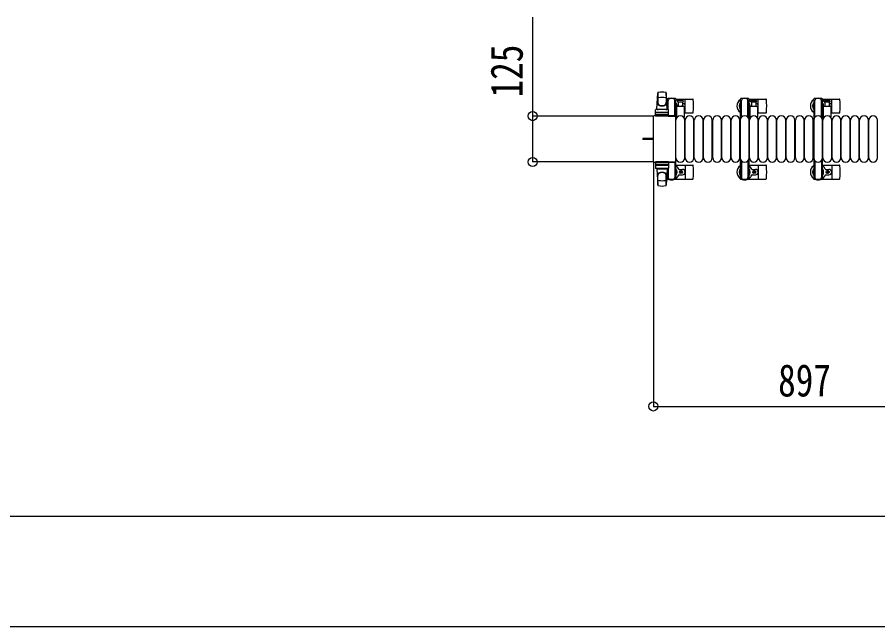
# Model space of a CAD drawing. Units: millimetres, scale not verified. Extents: x -16820 to 16820, y -11880 to 11880.
# Drawn here: x 11667 to 14011, y -2754 to -1094 of the extents above; entities that cross this region are included whole.
import ezdxf
from ezdxf.enums import TextEntityAlignment as Align

# ---------------------------------------------------------------- set-up
doc = ezdxf.new("R2010")
doc.units = ezdxf.units.MM
doc.header["$LTSCALE"] = 50
for name, color, linetype in [('0-3_YKK_13', 4, 'Continuous'), ('0-4_YKK_A1', 4, 'Continuous'), ('0-5_YKK_D', 6, 'Continuous')]:
    doc.layers.add(name, color=color, linetype=linetype)
doc.styles.add('ＭＳ ゴシック', font='')
doc.styles.get('ＭＳ ゴシック').set_extended_font_data('MS Gothic')

msp = doc.modelspace()

# ---------------------------------------------------------------- linework, layer by layer
at = {"layer": '0-3_YKK_13'}
for p, q in [((13409.09, -1344.5), (13411.52, -1300.47)), ((13411.59, -1300.89), (13411.59, -1326.63)), ((13434.59, -1300.12), (13434.59, -1327.31)), ((13437.09, -1344.5), (13434.65, -1300.47)), ((13438.29, -1324.3), (13439.09, -1324.3)), ((13438.29, -1334.82), (13438.29, -1324.3)), ((13439.89, -1340.8), (13438.29, -1334.82)), ((13459.39, -1316), (13438.79, -1316)), ((13439.09, -1337.8), (13439.09, -1320.8)), ((13440.09, -1345.64), (13440.09, -1321)), ((13458.09, -1320.8), (13461.39, -1320.8)), ((13458.09, -1363.5), (13458.09, -1321)), ((13458.28, -1340.8), (13459.89, -1334.82)), ((13459.09, -1337.8), (13459.09, -1320.8)), ((13459.89, -1324.3), (13459.09, -1324.3)), ((13459.89, -1334.82), (13459.89, -1324.3)), ((13461.12, -1317), (13507.18, -1317)), ((13461.39, -1320.8), (13461.39, -1318)), ((13466.84, -1325), (13479.34, -1325)), ((13467.59, -1336.5), (13467.59, -1325)), ((13478.59, -1325), (13478.59, -1336.5)), ((13486.09, -1353), (13486.09, -1319)), ((13637.29, -1324.3), (13638.09, -1324.3)), ((13637.29, -1334.82), (13637.29, -1324.3)), ((13638.89, -1340.8), (13637.29, -1334.82)), ((13658.39, -1316), (13637.79, -1316)), ((13638.09, -1337.8), (13638.09, -1320.8)), ((13639.09, -1367.06), (13639.09, -1321)), ((13657.09, -1320.8), (13660.39, -1320.8)), ((13657.09, -1367.06), (13657.09, -1321)), ((13657.28, -1340.8), (13658.89, -1334.82)), ((13658.09, -1337.8), (13658.09, -1320.8)), ((13658.89, -1324.3), (13658.09, -1324.3)), ((13658.89, -1334.82), (13658.89, -1324.3)), ((13660.12, -1317), (13706.18, -1317)), ((13660.39, -1320.8), (13660.39, -1318)), ((13666.84, -1321), (13679.34, -1321)), ((13666.84, -1325), (13679.34, -1325)), ((13667.59, -1336.5), (13667.59, -1325)), ((13678.59, -1325), (13678.59, -1336.5)), ((13685.09, -1353), (13685.09, -1319)), ((13837.29, -1324.3), (13838.09, -1324.3)), ((13837.29, -1334.82), (13837.29, -1324.3)), ((13838.89, -1340.8), (13837.29, -1334.82)), ((13858.39, -1316), (13837.79, -1316)), ((13838.09, -1337.8), (13838.09, -1320.8)), ((13839.09, -1367.06), (13839.09, -1321)), ((13857.09, -1320.8), (13860.39, -1320.8)), ((13857.09, -1367.06), (13857.09, -1321)), ((13857.28, -1340.8), (13858.89, -1334.82)), ((13858.09, -1337.8), (13858.09, -1320.8)), ((13858.89, -1324.3), (13858.09, -1324.3)), ((13858.89, -1334.82), (13858.89, -1324.3)), ((13860.12, -1317), (13906.18, -1317)), ((13860.39, -1320.8), (13860.39, -1318)), ((13866.84, -1321), (13879.34, -1321)), ((13866.84, -1325), (13879.34, -1325)), ((13867.59, -1336.5), (13867.59, -1325)), ((13878.59, -1325), (13878.59, -1336.5)), ((13885.09, -1353), (13885.09, -1319)), ((13405.59, -1363.5), (13405.59, -1346.5)), ((13406.53, -1358), (13439.7, -1358)), ((13439.59, -1345.5), (13406.59, -1345.5)), ((13439.59, -1353.5), (13406.59, -1353.5)), ((13409.09, -1344.5), (13437.09, -1344.5)), ((13410.09, -1345.5), (13410.09, -1344.5)), ((13410.09, -1344.5), (13436.09, -1344.5)), ((13410.09, -1345.5), (13412.49, -1345.5)), ((13433.69, -1345.5), (13436.09, -1345.5)), ((13436.09, -1345.5), (13436.09, -1344.5)), ((13439.89, -1340.8), (13440.09, -1340.8)), ((13440.59, -1363.5), (13440.59, -1346.5)), ((13458.28, -1340.8), (13458.09, -1340.8)), ((13461.09, -1355), (13463.09, -1355)), ((13463.09, -1366.33), (13463.09, -1338.5)), ((13465.09, -1336.5), (13481.09, -1336.5)), ((13483.09, -1338.5), (13483.09, -1366.33)), ((13483.09, -1355), (13507.18, -1355)), ((13638.89, -1340.8), (13639.09, -1340.8)), ((13657.28, -1340.8), (13657.09, -1340.8)), ((13660.09, -1355), (13663.09, -1355)), ((13663.09, -1366.33), (13663.09, -1338.5)), ((13665.09, -1336.5), (13681.09, -1336.5)), ((13683.09, -1338.5), (13683.09, -1366.33)), ((13683.09, -1355), (13706.18, -1355)), ((13838.89, -1340.8), (13839.09, -1340.8)), ((13857.28, -1340.8), (13857.09, -1340.8)), ((13860.09, -1355), (13863.09, -1355)), ((13863.09, -1366.33), (13863.09, -1338.5)), ((13865.09, -1336.5), (13881.09, -1336.5)), ((13883.09, -1338.5), (13883.09, -1366.33)), ((13883.09, -1355), (13906.18, -1355)), ((13399.09, -1365.5), (13399.09, -1486.51)), ((13399.09, -1365.5), (13399.09, -1365.5)), ((13458.09, -1363), (13401.58, -1363)), ((13401.58, -1363), (13401.58, -1363)), ((13440.59, -1363.5), (13405.59, -1363.5)), ((13440.09, -1363.5), (13458.09, -1363.5)), ((13458.09, -1363), (13458.09, -1363)), ((13460.59, -1486.51), (13460.59, -1365.5)), ((13460.59, -1365.5), (13460.59, -1365.5)), ((13461.09, -1477), (13461.09, -1375)), ((13485.09, -1477), (13485.09, -1375)), ((13486.09, -1477), (13486.09, -1375)), ((13510.09, -1477), (13510.09, -1375)), ((13511.09, -1477), (13511.09, -1375)), ((13535.09, -1477), (13535.09, -1375)), ((13536.09, -1477), (13536.09, -1375)), ((13560.09, -1477), (13560.09, -1375)), ((13561.09, -1477), (13561.09, -1375)), ((13585.09, -1477), (13585.09, -1375)), ((13586.09, -1477), (13586.09, -1375)), ((13610.09, -1477), (13610.09, -1375)), ((13611.09, -1477), (13611.09, -1375)), ((13635.09, -1477), (13635.09, -1375)), ((13636.09, -1477), (13636.09, -1375)), ((13660.09, -1477), (13660.09, -1375)), ((13661.09, -1477), (13661.09, -1375)), ((13685.09, -1477), (13685.09, -1375)), ((13686.09, -1477), (13686.09, -1375)), ((13710.09, -1477), (13710.09, -1375)), ((13711.09, -1477), (13711.09, -1375)), ((13735.09, -1477), (13735.09, -1375)), ((13736.09, -1477), (13736.09, -1375)), ((13760.09, -1477), (13760.09, -1375)), ((13761.09, -1477), (13761.09, -1375)), ((13785.09, -1477), (13785.09, -1375)), ((13786.09, -1477), (13786.09, -1375)), ((13810.09, -1477), (13810.09, -1375)), ((13811.09, -1477), (13811.09, -1375)), ((13835.09, -1477), (13835.09, -1375)), ((13836.09, -1477), (13836.09, -1375)), ((13860.09, -1477), (13860.09, -1375)), ((13861.09, -1477), (13861.09, -1375)), ((13885.09, -1477), (13885.09, -1375)), ((13886.09, -1477), (13886.09, -1375)), ((13910.09, -1477), (13910.09, -1375)), ((13911.09, -1477), (13911.09, -1375)), ((13935.09, -1477), (13935.09, -1375)), ((13936.09, -1477), (13936.09, -1375)), ((13960.09, -1477), (13960.09, -1375)), ((13961.09, -1477), (13961.09, -1375)), ((13985.09, -1477), (13985.09, -1375)), ((13986.09, -1477), (13986.09, -1375)), ((14010.09, -1477), (14010.09, -1375)), ((13371.09, -1424.5), (13371.09, -1427.5)), ((13386.59, -1427.5), (13371.09, -1427.5)), ((13385.94, -1424.5), (13385.94, -1427.5)), ((13399.09, -1427.5), (13386.59, -1427.5)), ((13399.09, -1486.51), (13399.09, -1486.51)), ((13401.58, -1489), (13458.09, -1489)), ((13401.58, -1489), (13401.58, -1489)), ((13440.59, -1488.5), (13405.59, -1488.5)), ((13405.59, -1488.5), (13405.59, -1505.5)), ((13406.53, -1494), (13439.7, -1494)), ((13439.59, -1498.5), (13406.59, -1498.5)), ((13440.09, -1488.5), (13458.09, -1488.5)), ((13440.59, -1488.5), (13440.59, -1505.5)), ((13458.09, -1488.5), (13458.09, -1531)), ((13458.09, -1489), (13458.09, -1489)), ((13460.59, -1486.51), (13460.59, -1486.51)), ((13461.09, -1497), (13507.18, -1497)), ((13486.09, -1499), (13486.09, -1533)), ((13639.09, -1484.94), (13639.09, -1531)), ((13657.09, -1484.94), (13657.09, -1531)), ((13660.09, -1497), (13706.18, -1497)), ((13685.09, -1499), (13685.09, -1533)), ((13839.09, -1484.94), (13839.09, -1531)), ((13857.09, -1484.94), (13857.09, -1531)), ((13860.09, -1497), (13906.18, -1497)), ((13885.09, -1499), (13885.09, -1533)), ((13439.59, -1506.5), (13406.59, -1506.5)), ((13409.09, -1507.5), (13437.09, -1507.5)), ((13409.09, -1507.5), (13411.52, -1551.53)), ((13410.09, -1506.5), (13412.49, -1506.5)), ((13410.09, -1506.5), (13410.09, -1507.5)), ((13410.09, -1507.5), (13436.09, -1507.5)), ((13433.69, -1506.5), (13436.09, -1506.5)), ((13437.09, -1507.5), (13434.65, -1551.53)), ((13436.09, -1506.5), (13436.09, -1507.5)), ((13439.89, -1511.2), (13438.29, -1517.19)), ((13438.29, -1517.19), (13438.29, -1527.7)), ((13439.09, -1514.2), (13439.09, -1531.2)), ((13439.89, -1511.2), (13440.09, -1511.2)), ((13440.09, -1506.37), (13440.09, -1531)), ((13458.28, -1511.2), (13458.09, -1511.2)), ((13458.28, -1511.2), (13459.89, -1517.19)), ((13459.09, -1514.2), (13459.09, -1531.2)), ((13459.89, -1517.19), (13459.89, -1527.7)), ((13469.38, -1508.5), (13478.59, -1508.5)), ((13473.77, -1516.44), (13472.89, -1516.44)), ((13476.41, -1515.56), (13477.29, -1515.56)), ((13638.89, -1511.2), (13637.29, -1517.19)), ((13637.29, -1517.19), (13637.29, -1527.7)), ((13638.09, -1514.2), (13638.09, -1531.2)), ((13638.89, -1511.2), (13639.09, -1511.2)), ((13657.28, -1511.2), (13657.09, -1511.2)), ((13657.28, -1511.2), (13658.89, -1517.19)), ((13658.09, -1514.2), (13658.09, -1531.2)), ((13658.89, -1517.19), (13658.89, -1527.7)), ((13668.38, -1508.5), (13677.59, -1508.5)), ((13672.77, -1516.44), (13671.89, -1516.44)), ((13675.41, -1515.56), (13676.29, -1515.56)), ((13838.89, -1511.2), (13837.29, -1517.19)), ((13837.29, -1517.19), (13837.29, -1527.7)), ((13838.09, -1514.2), (13838.09, -1531.2)), ((13838.89, -1511.2), (13839.09, -1511.2)), ((13857.28, -1511.2), (13857.09, -1511.2)), ((13857.28, -1511.2), (13858.89, -1517.19)), ((13858.09, -1514.2), (13858.09, -1531.2)), ((13858.89, -1517.19), (13858.89, -1527.7)), ((13868.38, -1508.5), (13877.59, -1508.5)), ((13872.77, -1516.44), (13871.89, -1516.44)), ((13875.41, -1515.56), (13876.29, -1515.56)), ((13411.59, -1551.11), (13411.59, -1525.37)), ((13434.59, -1551.88), (13434.59, -1524.69)), ((13438.29, -1527.7), (13439.09, -1527.7)), ((13459.39, -1536), (13438.79, -1536)), ((13458.09, -1531.2), (13461.39, -1531.2)), ((13459.89, -1527.7), (13459.09, -1527.7)), ((13461.12, -1535), (13507.18, -1535)), ((13461.39, -1531.2), (13461.39, -1534)), ((13469.38, -1523.5), (13478.59, -1523.5)), ((13637.29, -1527.7), (13638.09, -1527.7)), ((13658.39, -1536), (13637.79, -1536)), ((13657.09, -1531.2), (13660.39, -1531.2)), ((13658.89, -1527.7), (13658.09, -1527.7)), ((13660.12, -1535), (13706.18, -1535)), ((13660.39, -1531.2), (13660.39, -1534)), ((13668.38, -1523.5), (13677.59, -1523.5)), ((13837.29, -1527.7), (13838.09, -1527.7)), ((13858.39, -1536), (13837.79, -1536)), ((13857.09, -1531.2), (13860.39, -1531.2)), ((13858.89, -1527.7), (13858.09, -1527.7)), ((13860.12, -1535), (13906.18, -1535)), ((13860.39, -1531.2), (13860.39, -1534)), ((13868.38, -1523.5), (13877.59, -1523.5))]:
    msp.add_line(p, q, dxfattribs=at)
for points in [[(13436.79, -1318), (13436.79, -1320.8), (13440.09, -1320.8)], [(13479.34, -1321), (13473.09, -1321), (13466.84, -1321)], [(13635.79, -1318), (13635.79, -1320.8), (13639.09, -1320.8)], [(13835.79, -1318), (13835.79, -1320.8), (13839.09, -1320.8)], [(13399.09, -1424.5), (13386.59, -1424.5), (13371.09, -1424.5)], [(13472.89, -1516.44), (13472.89, -1515.56), (13473.77, -1515.56)], [(13474.65, -1514.68), (13474.65, -1513.8), (13475.53, -1513.8), (13475.53, -1514.68)], [(13475.53, -1517.32), (13475.53, -1518.2), (13474.65, -1518.2), (13474.65, -1517.32)], [(13477.29, -1515.56), (13477.29, -1516.44), (13476.41, -1516.44)], [(13671.89, -1516.44), (13671.89, -1515.56), (13672.77, -1515.56)], [(13673.65, -1514.68), (13673.65, -1513.8), (13674.53, -1513.8), (13674.53, -1514.68)], [(13674.53, -1517.32), (13674.53, -1518.2), (13673.65, -1518.2), (13673.65, -1517.32)], [(13676.29, -1515.56), (13676.29, -1516.44), (13675.41, -1516.44)], [(13871.89, -1516.44), (13871.89, -1515.56), (13872.77, -1515.56)], [(13873.65, -1514.68), (13873.65, -1513.8), (13874.53, -1513.8), (13874.53, -1514.68)], [(13874.53, -1517.32), (13874.53, -1518.2), (13873.65, -1518.2), (13873.65, -1517.32)], [(13876.29, -1515.56), (13876.29, -1516.44), (13875.41, -1516.44)], [(13436.79, -1534), (13436.79, -1531.2), (13440.09, -1531.2)], [(13635.79, -1534), (13635.79, -1531.2), (13639.09, -1531.2)], [(13835.79, -1534), (13835.79, -1531.2), (13839.09, -1531.2)]]:
    msp.add_lwpolyline(points, dxfattribs=at)
for centre in [(13475.09, -1516), (13674.09, -1516), (13874.09, -1516)]:
    msp.add_circle(centre, 4, dxfattribs=at)
for centre, radius, start, end in [((13413.02, -1300.56), 1.5, 101.97738, 176.83138), ((13423.09, -1348), 50, 78.05356, 101.94644), ((13423.09, -1348), 50, 78.02262, 101.94644), ((13433.15, -1300.56), 1.5, 3.16862, 78.02262), ((13419.59, -1326.44), 8, 180, 263.72071), ((13419.59, -1327.31), 8, 180, 263.72071), ((13423.09, -1362.6), 50, 79.12335, 100.54947), ((13423.09, -1294.63), 40, 263.72071, 276.27929), ((13423.09, -1295.5), 40, 263.72071, 276.27929), ((13426.59, -1326.44), 8, 276.27929, 0), ((13426.59, -1327.31), 8, 276.27929, 0), ((13449.09, -1336), 21, 125.85347, 129.53368), ((13449.09, -1336), 15, 143.1301, 149.27754), ((13438.79, -1318), 2, 90, 180), ((13445.09, -1321), 5, 90, 180), ((13449.09, -1336), 21, 72.24721, 107.75279), ((13453.09, -1321), 5, 0, 90), ((13459.39, -1318), 2, 0, 90), ((13449.09, -1336), 15, 357.02005, 36.8699), ((13449.09, -1336), 21, 40.83479, 54.14653), ((13466.84, -1323), 2, 90, 180), ((13466.84, -1323), 2, 180, 270), ((13449.09, -1336), 21, 28.24251, 31.58821), ((13478.59, -1336), 7.5, 306.86994, 90), ((13475.09, -1336), 4, 352.81959, 28.95488), ((13479.34, -1323), 2, 0, 90), ((13479.34, -1323), 2, 270, 0), ((13507.18, -1318), 1, 5.73917, 90), ((13328.09, -1336), 181, 354.26083, 5.73917), ((13648.09, -1336), 21, 125.85347, 235.1501), ((13648.09, -1336), 15, 143.1301, 216.8699), ((13637.79, -1318), 2, 90, 180), ((13644.09, -1321), 5, 90, 180), ((13648.09, -1336), 21, 72.24721, 107.75279), ((13652.09, -1321), 5, 0, 90), ((13658.39, -1318), 2, 0, 90), ((13648.09, -1336), 15, 323.1301, 36.8699), ((13648.09, -1336), 21, 36.9292, 54.14653), ((13666.84, -1323), 2, 90, 180), ((13666.84, -1323), 2, 180, 270), ((13648.09, -1336), 21, 22.72842, 32.5406), ((13668.38, -1327.5), 1, 202.72842, 217.66294), ((13677.59, -1336), 7.5, 317.16663, 82.33771), ((13679.34, -1323), 2, 0, 90), ((13679.34, -1323), 2, 270, 0), ((13706.18, -1318), 1, 5.73917, 90), ((13527.09, -1336), 181, 354.26083, 5.73917), ((13848.09, -1336), 21, 125.85347, 235.1501), ((13848.09, -1336), 15, 143.1301, 216.8699), ((13837.79, -1318), 2, 90, 180), ((13844.09, -1321), 5, 90, 180), ((13848.09, -1336), 21, 72.24721, 107.75279), ((13852.09, -1321), 5, 0, 90), ((13858.39, -1318), 2, 0, 90), ((13848.09, -1336), 15, 323.1301, 36.8699), ((13848.09, -1336), 21, 36.9292, 54.14653), ((13866.84, -1323), 2, 90, 180), ((13866.84, -1323), 2, 180, 270), ((13848.09, -1336), 21, 22.72842, 32.5406), ((13868.38, -1327.5), 1, 202.72842, 217.66294), ((13877.59, -1336), 7.5, 317.16663, 82.33771), ((13879.34, -1323), 2, 0, 90), ((13879.34, -1323), 2, 270, 0), ((13906.18, -1318), 1, 5.73917, 90), ((13727.09, -1336), 181, 354.26083, 5.73917), ((13406.59, -1346.5), 1, 90, 180), ((13406.59, -1354.5), 1, 90, 180), ((13439.59, -1346.5), 1, 0, 90), ((13439.59, -1354.5), 1, 0, 90), ((13449.09, -1336), 15, 323.1301, 338.96058), ((13449.09, -1336), 21, 304.8499, 311.81033), ((13465.09, -1338.5), 2, 90, 180), ((13481.09, -1338.5), 2, 0, 90), ((13507.18, -1354), 1, 270, 354.26083), ((13648.09, -1336), 21, 304.8499, 315.58471), ((13665.09, -1338.5), 2, 90, 180), ((13681.09, -1338.5), 2, 0, 90), ((13706.18, -1354), 1, 270, 354.26083), ((13848.09, -1336), 21, 304.8499, 315.58471), ((13865.09, -1338.5), 2, 90, 180), ((13881.09, -1338.5), 2, 0, 90), ((13906.18, -1354), 1, 270, 354.26083), ((13473.09, -1375), 12, 0, 180), ((13464.09, -1366.33), 1, 180, 258.06047), ((13482.09, -1366.33), 1, 281.93946, 0), ((13498.09, -1375), 12, 0, 180), ((13523.09, -1375), 12, 0, 180), ((13548.09, -1375), 12, 0, 180), ((13573.09, -1375), 12, 0, 180), ((13598.09, -1375), 12, 0, 180), ((13623.09, -1375), 12, 0, 180), ((13648.09, -1375), 12, 0, 180), ((13673.09, -1375), 12, 0, 180), ((13664.09, -1366.33), 1, 180, 258.06047), ((13682.09, -1366.33), 1, 281.93946, 0), ((13698.09, -1375), 12, 0, 180), ((13723.09, -1375), 12, 0, 180), ((13748.09, -1375), 12, 0, 180), ((13773.09, -1375), 12, 0, 180), ((13798.09, -1375), 12, 0, 180), ((13823.09, -1375), 12, 0, 180), ((13848.09, -1375), 12, 0, 180), ((13873.09, -1375), 12, 0, 180), ((13864.09, -1366.33), 1, 180, 258.06047), ((13882.09, -1366.33), 1, 281.93946, 0), ((13898.09, -1375), 12, 0, 180), ((13923.09, -1375), 12, 0, 180), ((13948.09, -1375), 12, 0, 180), ((13973.09, -1375), 12, 0, 180), ((13998.09, -1375), 12, 0, 180), ((13406.59, -1497.5), 1, 180, 270), ((13439.59, -1497.5), 1, 270, 0), ((13473.09, -1477), 12, 180, 0), ((13449.09, -1516), 21, 22.72842, 55.1501), ((13498.09, -1477), 12, 180, 0), ((13507.18, -1498), 1, 5.73917, 90), ((13328.09, -1516), 181, 354.26083, 5.73917), ((13523.09, -1477), 12, 180, 0), ((13548.09, -1477), 12, 180, 0), ((13573.09, -1477), 12, 180, 0), ((13598.09, -1477), 12, 180, 0), ((13623.09, -1477), 12, 180, 0), ((13648.09, -1516), 21, 124.8499, 234.14653), ((13648.09, -1477), 12, 180, 0), ((13648.09, -1516), 21, 22.72842, 55.1501), ((13673.09, -1477), 12, 180, 0), ((13698.09, -1477), 12, 180, 0), ((13706.18, -1498), 1, 5.73917, 90), ((13527.09, -1516), 181, 354.26083, 5.73917), ((13723.09, -1477), 12, 180, 0), ((13748.09, -1477), 12, 180, 0), ((13773.09, -1477), 12, 180, 0), ((13798.09, -1477), 12, 180, 0), ((13823.09, -1477), 12, 180, 0), ((13848.09, -1516), 21, 124.8499, 234.14653), ((13848.09, -1477), 12, 180, 0), ((13848.09, -1516), 21, 22.72842, 55.1501), ((13873.09, -1477), 12, 180, 0), ((13898.09, -1477), 12, 180, 0), ((13906.18, -1498), 1, 5.73917, 90), ((13727.09, -1516), 181, 354.26083, 5.73917), ((13923.09, -1477), 12, 180, 0), ((13948.09, -1477), 12, 180, 0), ((13973.09, -1477), 12, 180, 0), ((13998.09, -1477), 12, 180, 0), ((13406.59, -1505.5), 1, 180, 270), ((13419.59, -1524.69), 8, 96.27929, 180), ((13419.59, -1525.57), 8, 96.27929, 180), ((13423.09, -1556.5), 40, 83.72071, 96.27929), ((13423.09, -1557.37), 40, 83.72071, 96.27929), ((13426.59, -1524.69), 8, 0, 83.72071), ((13426.59, -1525.57), 8, 0, 83.72071), ((13439.59, -1505.5), 1, 270, 0), ((13449.09, -1516), 15, 323.1301, 36.8699), ((13469.38, -1507.5), 1, 202.72842, 270), ((13473.77, -1514.68), 0.88, 270, 0), ((13473.77, -1517.32), 0.88, 0, 90), ((13476.41, -1514.68), 0.88, 180, 270), ((13476.41, -1517.32), 0.88, 90, 180), ((13478.59, -1516), 7.5, 270, 90), ((13648.09, -1516), 15, 143.1301, 216.8699), ((13648.09, -1516), 15, 323.1301, 36.8699), ((13668.38, -1507.5), 1, 202.72842, 270), ((13672.77, -1514.68), 0.88, 270, 0), ((13672.77, -1517.32), 0.88, 0, 90), ((13675.41, -1514.68), 0.88, 180, 270), ((13675.41, -1517.32), 0.88, 90, 180), ((13677.59, -1516), 7.5, 270, 90), ((13848.09, -1516), 15, 143.1301, 216.8699), ((13848.09, -1516), 15, 323.1301, 36.8699), ((13868.38, -1507.5), 1, 202.72842, 270), ((13872.77, -1514.68), 0.88, 270, 0), ((13872.77, -1517.32), 0.88, 0, 90), ((13875.41, -1514.68), 0.88, 180, 270), ((13875.41, -1517.32), 0.88, 90, 180), ((13877.59, -1516), 7.5, 270, 90), ((13423.09, -1489.4), 50, 259.45053, 280.87665), ((13449.09, -1516), 21, 230.46632, 234.14653), ((13449.09, -1516), 15, 210.72246, 216.8699), ((13438.79, -1534), 2, 180, 270), ((13445.09, -1531), 5, 180, 270), ((13449.09, -1516), 21, 252.24721, 287.75279), ((13453.09, -1531), 5, 270, 0), ((13459.39, -1534), 2, 270, 0), ((13449.09, -1516), 21, 305.85347, 337.27158), ((13469.38, -1524.5), 1, 90, 157.27158), ((13507.18, -1534), 1, 270, 354.26083), ((13637.79, -1534), 2, 180, 270), ((13644.09, -1531), 5, 180, 270), ((13648.09, -1516), 21, 252.24721, 287.75279), ((13652.09, -1531), 5, 270, 0), ((13658.39, -1534), 2, 270, 0), ((13648.09, -1516), 21, 305.85347, 337.27158), ((13668.38, -1524.5), 1, 90, 157.27158), ((13706.18, -1534), 1, 270, 354.26083), ((13837.79, -1534), 2, 180, 270), ((13844.09, -1531), 5, 180, 270), ((13848.09, -1516), 21, 252.24721, 287.75279), ((13852.09, -1531), 5, 270, 0), ((13858.39, -1534), 2, 270, 0), ((13848.09, -1516), 21, 305.85347, 337.27158), ((13868.38, -1524.5), 1, 90, 157.27158), ((13906.18, -1534), 1, 270, 354.26083), ((13413.02, -1551.45), 1.5, 183.16862, 258.02262), ((13423.09, -1504), 50, 258.05356, 281.97738), ((13423.09, -1504), 50, 258.05356, 281.94644), ((13433.15, -1551.45), 1.5, 281.97738, 356.83138)]:
    msp.add_arc(centre, radius, start, end, dxfattribs=at)
for centre, major_axis, start_param, end_param in [((13401.59, -1365.51), (1.77, -1.77), 2.358058, 3.9251274), ((13458.08, -1365.51), (-1.77, -1.77), 2.358058, 3.9251274), ((13401.59, -1486.5), (-1.77, -1.77), 5.4996506, 7.06672), ((13458.08, -1486.5), (1.77, -1.77), 5.4996506, 7.06672)]:
    msp.add_ellipse(centre, major_axis=major_axis, ratio=0.997169, start_param=start_param, end_param=end_param, dxfattribs=at)
at = {"layer": '0-4_YKK_A1'}
for p, q in [((13437.09, -1321), (13437.09, -1345.5)), ((13439.09, -1321), (13437.09, -1321)), ((13461.09, -1321), (13459.09, -1321)), ((13461.09, -1531), (13461.09, -1321)), ((13636.09, -1321), (13636.09, -1531)), ((13638.09, -1321), (13636.09, -1321)), ((13660.09, -1321), (13658.09, -1321)), ((13660.09, -1531), (13660.09, -1321)), ((13836.09, -1321), (13836.09, -1531)), ((13838.09, -1321), (13836.09, -1321)), ((13860.09, -1321), (13858.09, -1321)), ((13860.09, -1531), (13860.09, -1321)), ((13437.09, -1506.5), (13437.09, -1531)), ((13437.09, -1531), (13440.09, -1531)), ((13458.09, -1531), (13461.09, -1531)), ((13636.09, -1531), (13639.09, -1531)), ((13657.09, -1531), (13660.09, -1531)), ((13836.09, -1531), (13839.09, -1531)), ((13857.09, -1531), (13860.09, -1531))]:
    msp.add_line(p, q, dxfattribs=at)
at = {"layer": '0-5_YKK_D'}
for p, q in [((13400.59, -1363.5), (13070.09, -1363.5)), ((13400.59, -1488.5), (13070.09, -1488.5)), ((13399.59, -1487.5), (13399.59, -2155)), ((13399.59, -2154), (14296.59, -2154)), ((14296.59, -2454), (8599.59, -2454)), ((14296.59, -2754), (7438.59, -2754))]:
    msp.add_line(p, q, dxfattribs=at)
msp.add_lwpolyline([(13071.09, -1488.5), (13071.09, -1363.5), (13071.09, -1094.3)], dxfattribs=at)
for centre in [(13071.09, -1363.5), (13071.09, -1488.5), (13399.59, -2154)]:
    msp.add_circle(centre, 12.5, dxfattribs=at)

# ---------------------------------------------------------------- texts
at = {"layer": '0-5_YKK_D', "style": 'ＭＳ ゴシック', "width": 0.8}
msp.add_text('125', height=87.98, rotation=90, dxfattribs=at).set_placement((13070.29, -1312.7), align=Align.BOTTOM_LEFT)
msp.add_text('897', height=87.98, dxfattribs=at).set_placement((13739.29, -2153.2), align=Align.BOTTOM_LEFT)

doc.saveas('drawing.dxf')
